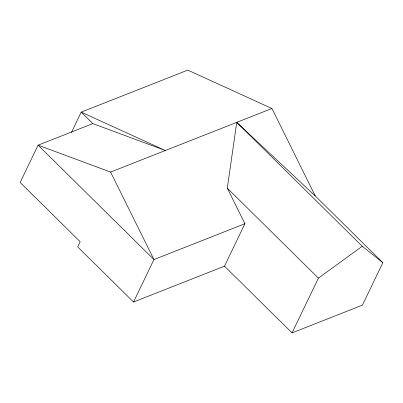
<?xml version="1.0" encoding="UTF-8"?>
<svg xmlns="http://www.w3.org/2000/svg" width="403" height="403" viewBox="0 0 403 403"><rect width="100%" height="100%" fill="white"/><g stroke="black" fill="none" stroke-linecap="round" stroke-linejoin="round"><path stroke-width="0.6" d="M224.481 266.161L244.913 223.71L227.302 188.176L236.742 122.361L315.272 195.979L382.85 262.696L362.418 305.147L292.059 332.878L224.481 266.161L133.524 302.018L77.678 246.883L80.167 241.714L20.15 182.463L38.094 145.181L92.831 123.605L165.341 150.505L81.21 112.13L71.422 132.466M133.524 302.018L153.956 259.567L244.913 223.71M292.059 332.878L318.41 278.125L362.247 246.273L382.85 262.696M110.603 172.081L153.956 259.567L38.094 145.181L110.603 172.081L271.919 108.498L315.272 195.979M271.919 108.498L187.793 70.122L81.21 112.13L92.831 123.605M236.742 122.361L362.247 246.273M227.302 188.176L318.41 278.125"/></g></svg>
